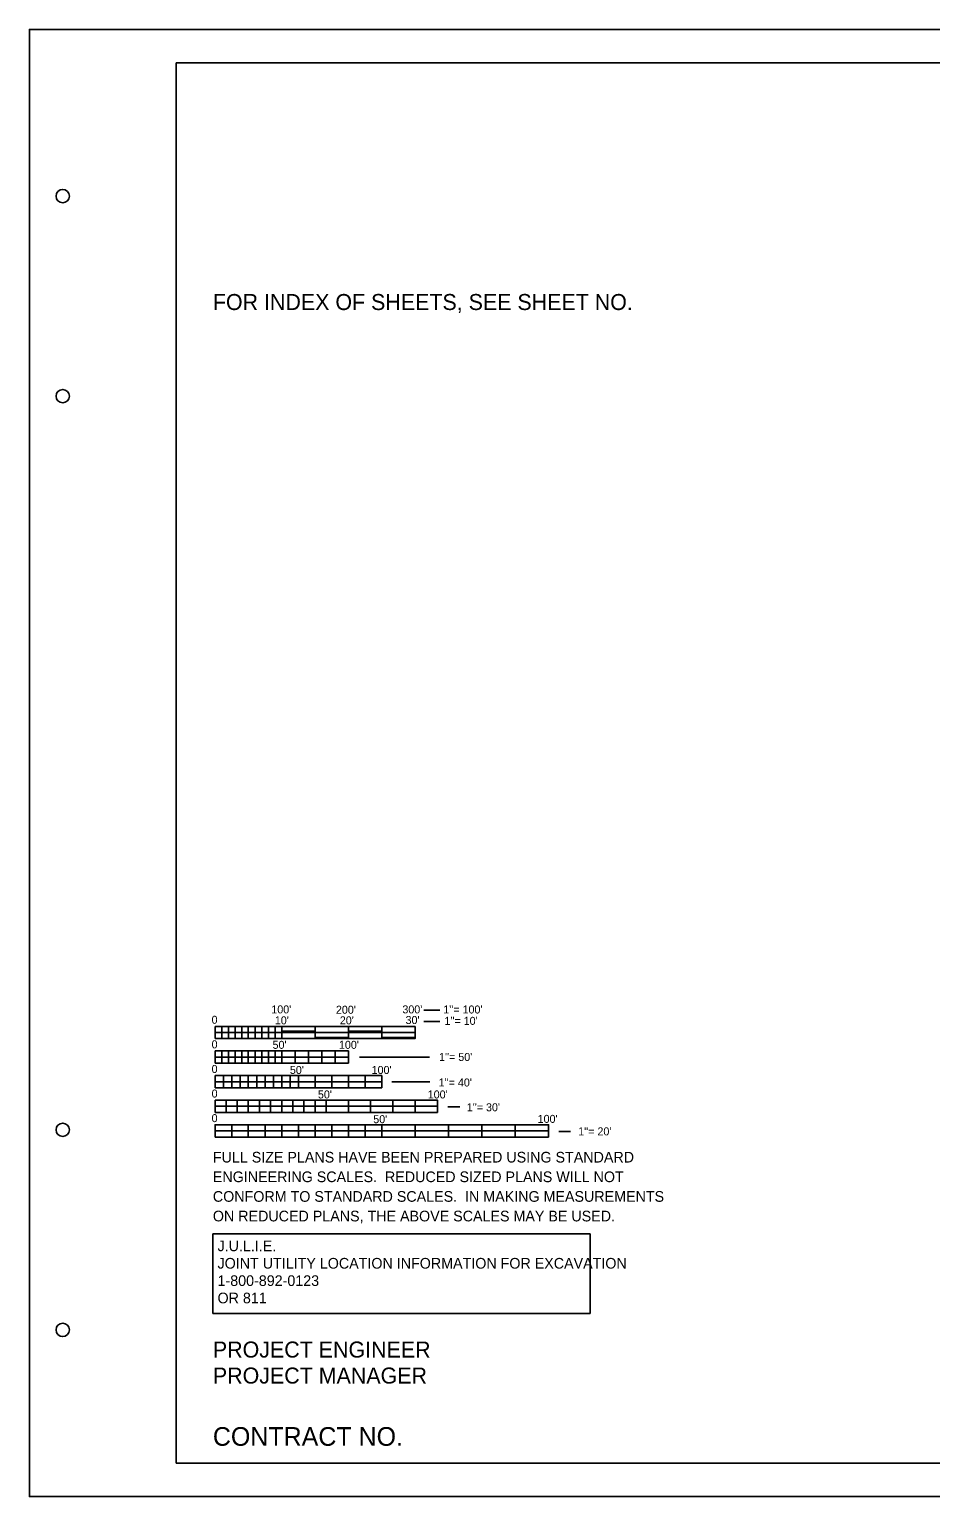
# Model space of a CAD drawing. Extents: x 402664 to 405384, y 1167702 to 1169832.
# Drawn here: x 402663.9 to 402934.1, y 1167702.1 to 1168142.1 of the extents above; entities that cross this region are included whole.
import ezdxf

# ---------------------------------------------------------------- set-up
doc = ezdxf.new("R2010")
doc.units = 0
for name, color, linetype in [('Level 48', 7, 'Continuous'), ('Sheets_General Details', 7, 'Continuous'), ('Sheets_Printer Plotting Border', 7, 'Continuous')]:
    doc.layers.add(name, color=color, linetype=linetype)

msp = doc.modelspace()

# ---------------------------------------------------------------- linework, layer by layer
at = {"layer": 'Level 48'}
msp.add_lwpolyline([(402663.88, 1168142.12), (403343.88, 1168142.12), (403343.88, 1167702.12), (402663.88, 1167702.12)], close=True, dxfattribs=at)
at = {"layer": 'Sheets_General Details'}
for p, q in [((402707.88, 1168132.12), (403333.88, 1168132.12)), ((402707.88, 1168132.12), (402707.88, 1167712.12)), ((402782.12, 1167847.99), (402786.97, 1167847.99)), ((402782.12, 1167844.64), (402786.97, 1167844.64)), ((402719.54, 1167843.15), (402719.54, 1167839.46)), ((402719.54, 1167843.15), (402779.53, 1167843.15)), ((402719.54, 1167839.46), (402779.53, 1167839.46)), ((402739.54, 1167841.68), (402749.54, 1167841.68)), ((402749.54, 1167839.83), (402759.53, 1167839.83)), ((402759.53, 1167841.68), (402769.53, 1167841.68)), ((402769.53, 1167839.83), (402779.53, 1167839.83)), ((402779.53, 1167843.15), (402779.53, 1167839.46)), ((402719.54, 1167835.77), (402719.54, 1167832.08)), ((402719.54, 1167835.77), (402759.54, 1167835.77)), ((402759.54, 1167835.77), (402759.54, 1167832.08)), ((402719.54, 1167832.08), (402759.54, 1167832.08)), ((402762.86, 1167833.86), (402783.84, 1167833.86)), ((402719.54, 1167828.39), (402719.54, 1167824.71)), ((402719.54, 1167828.39), (402769.55, 1167828.39)), ((402769.55, 1167828.39), (402769.55, 1167824.71)), ((402772.54, 1167826.53), (402783.95, 1167826.53)), ((402719.54, 1167824.71), (402769.55, 1167824.71)), ((402719.54, 1167821.02), (402719.54, 1167817.33)), ((402719.54, 1167821.02), (402786.2, 1167821.02)), ((402719.54, 1167817.33), (402786.2, 1167817.33)), ((402786.2, 1167821.02), (402786.2, 1167817.33)), ((402789.36, 1167818.98), (402792.93, 1167818.98)), ((402719.54, 1167813.64), (402724.54, 1167813.64)), ((402719.54, 1167813.64), (402719.54, 1167809.95)), ((402719.54, 1167813.64), (402819.55, 1167813.64)), ((402729.53, 1167813.64), (402734.54, 1167813.64)), ((402739.53, 1167813.64), (402744.53, 1167813.64)), ((402749.53, 1167813.64), (402754.53, 1167813.64)), ((402759.53, 1167813.64), (402764.53, 1167813.64)), ((402819.55, 1167813.64), (402819.55, 1167809.95)), ((402719.54, 1167809.95), (402819.55, 1167809.95)), ((402724.54, 1167809.95), (402729.53, 1167809.95)), ((402734.54, 1167809.95), (402739.53, 1167809.95)), ((402744.53, 1167809.95), (402749.53, 1167809.95)), ((402754.53, 1167809.95), (402759.53, 1167809.95)), ((402764.53, 1167809.95), (402769.53, 1167809.95)), ((402822.66, 1167811.65), (402826.12, 1167811.65)), ((403333.88, 1167712.12), (402707.88, 1167712.12))]:
    msp.add_line(p, q, dxfattribs=at)
for points in [[(402663.88, 1168142.12), (403343.88, 1168142.12), (403343.88, 1167702.12), (402663.88, 1167702.12)], [(402719.54, 1167843.15), (402721.54, 1167843.15), (402721.54, 1167841.31), (402719.54, 1167841.31)], [(402721.54, 1167841.31), (402723.54, 1167841.31), (402723.54, 1167839.46), (402721.54, 1167839.46)], [(402723.54, 1167843.15), (402725.54, 1167843.15), (402725.54, 1167841.31), (402723.54, 1167841.31)], [(402725.54, 1167841.31), (402727.54, 1167841.31), (402727.54, 1167839.46), (402725.54, 1167839.46)], [(402727.54, 1167843.15), (402729.53, 1167843.15), (402729.53, 1167841.31), (402727.54, 1167841.31)], [(402729.53, 1167841.31), (402731.54, 1167841.31), (402731.54, 1167839.46), (402729.53, 1167839.46)], [(402731.54, 1167843.15), (402733.54, 1167843.15), (402733.54, 1167841.31), (402731.54, 1167841.31)], [(402733.54, 1167841.31), (402735.54, 1167841.31), (402735.54, 1167839.46), (402733.54, 1167839.46)], [(402735.54, 1167843.15), (402737.54, 1167843.15), (402737.54, 1167841.31), (402735.54, 1167841.31)], [(402737.54, 1167841.31), (402739.54, 1167841.31), (402739.54, 1167839.46), (402737.54, 1167839.46)], [(402739.54, 1167843.15), (402749.54, 1167843.15), (402749.54, 1167841.3), (402739.54, 1167841.3)], [(402749.54, 1167841.3), (402759.53, 1167841.3), (402759.53, 1167839.46), (402749.54, 1167839.46)], [(402759.53, 1167843.15), (402769.53, 1167843.15), (402769.53, 1167841.3), (402759.53, 1167841.3)], [(402769.53, 1167841.3), (402779.53, 1167841.3), (402779.53, 1167839.46), (402769.53, 1167839.46)], [(402719.54, 1167835.77), (402721.54, 1167835.77), (402721.54, 1167833.93), (402719.54, 1167833.93)], [(402723.54, 1167835.77), (402725.54, 1167835.77), (402725.54, 1167833.93), (402723.54, 1167833.93)], [(402727.54, 1167835.77), (402729.53, 1167835.77), (402729.53, 1167833.93), (402727.54, 1167833.93)], [(402731.54, 1167835.77), (402733.54, 1167835.77), (402733.54, 1167833.93), (402731.54, 1167833.93)], [(402735.54, 1167835.77), (402737.54, 1167835.77), (402737.54, 1167833.93), (402735.54, 1167833.93)], [(402739.54, 1167833.93), (402743.54, 1167833.93), (402743.54, 1167835.77), (402739.54, 1167835.77)], [(402747.54, 1167833.93), (402751.54, 1167833.93), (402751.54, 1167835.77), (402747.54, 1167835.77)], [(402755.54, 1167833.92), (402759.54, 1167833.92), (402759.54, 1167835.76), (402755.54, 1167835.76)], [(402721.54, 1167833.93), (402723.54, 1167833.93), (402723.54, 1167832.08), (402721.54, 1167832.08)], [(402725.54, 1167833.93), (402727.54, 1167833.93), (402727.54, 1167832.08), (402725.54, 1167832.08)], [(402729.53, 1167833.93), (402731.54, 1167833.93), (402731.54, 1167832.08), (402729.53, 1167832.08)], [(402733.54, 1167833.93), (402735.54, 1167833.93), (402735.54, 1167832.08), (402733.54, 1167832.08)], [(402737.54, 1167833.93), (402739.54, 1167833.93), (402739.54, 1167832.08), (402737.54, 1167832.08)], [(402743.54, 1167833.93), (402747.54, 1167833.93), (402747.54, 1167832.08), (402743.54, 1167832.08)], [(402751.54, 1167833.92), (402755.54, 1167833.92), (402755.54, 1167832.08), (402751.54, 1167832.08)], [(402719.54, 1167828.39), (402722.04, 1167828.39), (402722.04, 1167826.55), (402719.54, 1167826.55)], [(402722.04, 1167826.55), (402724.54, 1167826.55), (402724.54, 1167824.71), (402722.04, 1167824.71)], [(402724.54, 1167828.39), (402727.04, 1167828.39), (402727.04, 1167826.55), (402724.54, 1167826.55)], [(402727.04, 1167826.55), (402729.53, 1167826.55), (402729.53, 1167824.71), (402727.04, 1167824.71)], [(402729.53, 1167828.39), (402732.04, 1167828.39), (402732.04, 1167826.55), (402729.53, 1167826.55)], [(402732.04, 1167826.55), (402734.54, 1167826.55), (402734.54, 1167824.71), (402732.04, 1167824.71)], [(402734.54, 1167828.39), (402737.04, 1167828.39), (402737.04, 1167826.55), (402734.54, 1167826.55)], [(402737.04, 1167826.55), (402739.53, 1167826.55), (402739.53, 1167824.71), (402737.04, 1167824.71)], [(402739.53, 1167828.39), (402742.04, 1167828.39), (402742.04, 1167826.55), (402739.53, 1167826.55)], [(402742.04, 1167826.55), (402744.53, 1167826.55), (402744.53, 1167824.71), (402742.04, 1167824.71)], [(402744.53, 1167826.55), (402749.54, 1167826.55), (402749.54, 1167828.4), (402744.53, 1167828.4)], [(402749.54, 1167826.55), (402754.54, 1167826.55), (402754.54, 1167824.71), (402749.54, 1167824.71)], [(402754.54, 1167826.55), (402759.54, 1167826.55), (402759.54, 1167828.4), (402754.54, 1167828.4)], [(402759.54, 1167826.55), (402764.54, 1167826.55), (402764.54, 1167824.71), (402759.54, 1167824.71)], [(402764.54, 1167826.55), (402769.55, 1167826.55), (402769.55, 1167828.4), (402764.54, 1167828.4)], [(402719.54, 1167821.02), (402722.87, 1167821.02), (402722.87, 1167819.17), (402719.54, 1167819.17)], [(402722.87, 1167819.17), (402726.2, 1167819.17), (402726.2, 1167817.33), (402722.87, 1167817.33)], [(402726.2, 1167821.02), (402729.53, 1167821.02), (402729.53, 1167819.17), (402726.2, 1167819.17)], [(402729.53, 1167819.17), (402732.87, 1167819.17), (402732.87, 1167817.33), (402729.53, 1167817.33)], [(402732.87, 1167821.02), (402736.2, 1167821.02), (402736.2, 1167819.17), (402732.87, 1167819.17)], [(402736.2, 1167819.17), (402739.53, 1167819.17), (402739.53, 1167817.33), (402736.2, 1167817.33)], [(402739.53, 1167821.02), (402742.86, 1167821.02), (402742.86, 1167819.17), (402739.53, 1167819.17)], [(402742.86, 1167819.17), (402746.19, 1167819.17), (402746.19, 1167817.33), (402742.86, 1167817.33)], [(402746.19, 1167821.02), (402749.53, 1167821.02), (402749.53, 1167819.17), (402746.19, 1167819.17)], [(402749.53, 1167819.17), (402752.86, 1167819.17), (402752.86, 1167817.33), (402749.53, 1167817.33)], [(402752.86, 1167819.17), (402759.53, 1167819.17), (402759.53, 1167821.02), (402752.86, 1167821.02)], [(402759.53, 1167817.33), (402766.19, 1167817.33), (402766.19, 1167819.17), (402759.53, 1167819.17)], [(402766.19, 1167819.17), (402772.86, 1167819.17), (402772.86, 1167821.02), (402766.19, 1167821.02)], [(402772.86, 1167817.33), (402779.53, 1167817.33), (402779.53, 1167819.17), (402772.86, 1167819.17)], [(402779.53, 1167819.17), (402786.2, 1167819.17), (402786.2, 1167821.02), (402779.53, 1167821.02)], [(402719.54, 1167811.8), (402724.54, 1167811.8), (402724.54, 1167813.64), (402719.54, 1167813.64)], [(402729.53, 1167811.8), (402734.54, 1167811.8), (402734.54, 1167813.64), (402729.53, 1167813.64)], [(402739.53, 1167811.8), (402744.53, 1167811.8), (402744.53, 1167813.64), (402739.53, 1167813.64)], [(402749.53, 1167811.8), (402754.53, 1167811.8), (402754.53, 1167813.64), (402749.53, 1167813.64)], [(402759.53, 1167811.8), (402764.53, 1167811.8), (402764.53, 1167813.64), (402759.53, 1167813.64)], [(402769.53, 1167811.8), (402779.54, 1167811.8), (402779.54, 1167813.64), (402769.53, 1167813.64)], [(402789.53, 1167811.8), (402799.54, 1167811.8), (402799.54, 1167813.64), (402789.53, 1167813.64)], [(402809.54, 1167811.8), (402819.55, 1167811.8), (402819.55, 1167813.64), (402809.54, 1167813.64)], [(402724.54, 1167811.8), (402729.53, 1167811.8), (402729.53, 1167809.95), (402724.54, 1167809.95)], [(402734.54, 1167811.8), (402739.53, 1167811.8), (402739.53, 1167809.95), (402734.54, 1167809.95)], [(402744.53, 1167811.8), (402749.53, 1167811.8), (402749.53, 1167809.95), (402744.53, 1167809.95)], [(402754.53, 1167811.8), (402759.53, 1167811.8), (402759.53, 1167809.95), (402754.53, 1167809.95)], [(402764.53, 1167811.8), (402769.53, 1167811.8), (402769.53, 1167809.95), (402764.53, 1167809.95)], [(402779.54, 1167811.8), (402789.53, 1167811.8), (402789.53, 1167809.95), (402779.54, 1167809.95)], [(402799.54, 1167811.8), (402809.54, 1167811.8), (402809.54, 1167809.95), (402799.54, 1167809.95)], [(402718.9, 1167757.05), (402832.01, 1167757.05), (402832.01, 1167780.88), (402718.9, 1167780.88)]]:
    msp.add_lwpolyline(points, close=True, dxfattribs=at)
for centre in [(402673.88, 1168092.12), (402673.88, 1168032.12), (402673.88, 1167812.12), (402673.88, 1167752.12)]:
    msp.add_circle(centre, 2, dxfattribs=at)
at = {"layer": 'Sheets_Printer Plotting Border'}
msp.add_lwpolyline([(402663.88, 1167702.12), (403343.88, 1167702.12), (403343.88, 1168142.12), (402663.88, 1168142.12)], close=True, dxfattribs=at)

# ---------------------------------------------------------------- texts
at = {"layer": 'Sheets_General Details'}
for s, height, p in [('FOR INDEX OF SHEETS, SEE SHEET NO.    ', 4.8, (402718.9, 1168057.95)), ("100'", 2.4, (402736.43, 1167847.03)), ("200'", 2.4, (402755.79, 1167846.93)), ("300'", 2.4, (402775.72, 1167847.03)), ("1''= 100'", 2.4, (402787.98, 1167847)), ('0', 2.4, (402718.52, 1167843.92)), ("10'", 2.4, (402737.48, 1167843.74)), ("20'", 2.4, (402756.96, 1167843.74)), ("30'", 2.4, (402776.67, 1167843.85)), ("1''= 10'", 2.4, (402788.32, 1167843.6)), ('0', 2.4, (402718.52, 1167836.55)), ("50'", 2.4, (402736.8, 1167836.41)), ("100'", 2.4, (402756.7, 1167836.41)), ("1''= 50'", 2.4, (402786.71, 1167832.77)), ('0', 2.4, (402718.52, 1167829.17)), ("50'", 2.4, (402741.99, 1167828.87)), ("100'", 2.4, (402766.5, 1167828.87)), ("1''= 40'", 2.4, (402786.59, 1167825.11)), ('0', 2.4, (402718.52, 1167821.79)), ("50'", 2.4, (402750.4, 1167821.53)), ("100'", 2.4, (402783.32, 1167821.53)), ("1''= 30'", 2.4, (402795.01, 1167817.68)), ('0', 2.4, (402718.52, 1167814.42)), ("50'", 2.4, (402766.99, 1167814.1)), ("100'", 2.4, (402816.27, 1167814.2)), ("1''= 20'", 2.4, (402828.42, 1167810.45)), ('FULL SIZE PLANS HAVE BEEN PREPARED USING STANDARD', 3.2, (402718.9, 1167802.31)), ('ENGINEERING SCALES.  REDUCED SIZED PLANS WILL NOT', 3.2, (402718.9, 1167796.43)), ('CONFORM TO STANDARD SCALES.  IN MAKING MEASUREMENTS', 3.2, (402718.9, 1167790.54)), ('ON REDUCED PLANS, THE ABOVE SCALES MAY BE USED.', 3.2, (402718.9, 1167784.66)), ('J.U.L.I.E.', 3.2, (402720.3, 1167775.72)), ('JOINT UTILITY LOCATION INFORMATION FOR EXCAVATION', 3.2, (402720.3, 1167770.5)), ('1-800-892-0123 ', 3.2, (402720.3, 1167765.29)), ('OR 811', 3.2, (402720.3, 1167760.09)), ('CONTRACT NO.      ', 5.6, (402718.9, 1167717.37))]:
    msp.add_text(s, height=height, dxfattribs=at).set_placement(p)
for s, p in [('PROJECT ENGINEER', (402718.9, 1167743.83)), ('PROJECT MANAGER', (402718.9, 1167736.03))]:
    msp.add_text(s, height=4.8, rotation=360, dxfattribs=at).set_placement(p)

doc.saveas('drawing.dxf')
